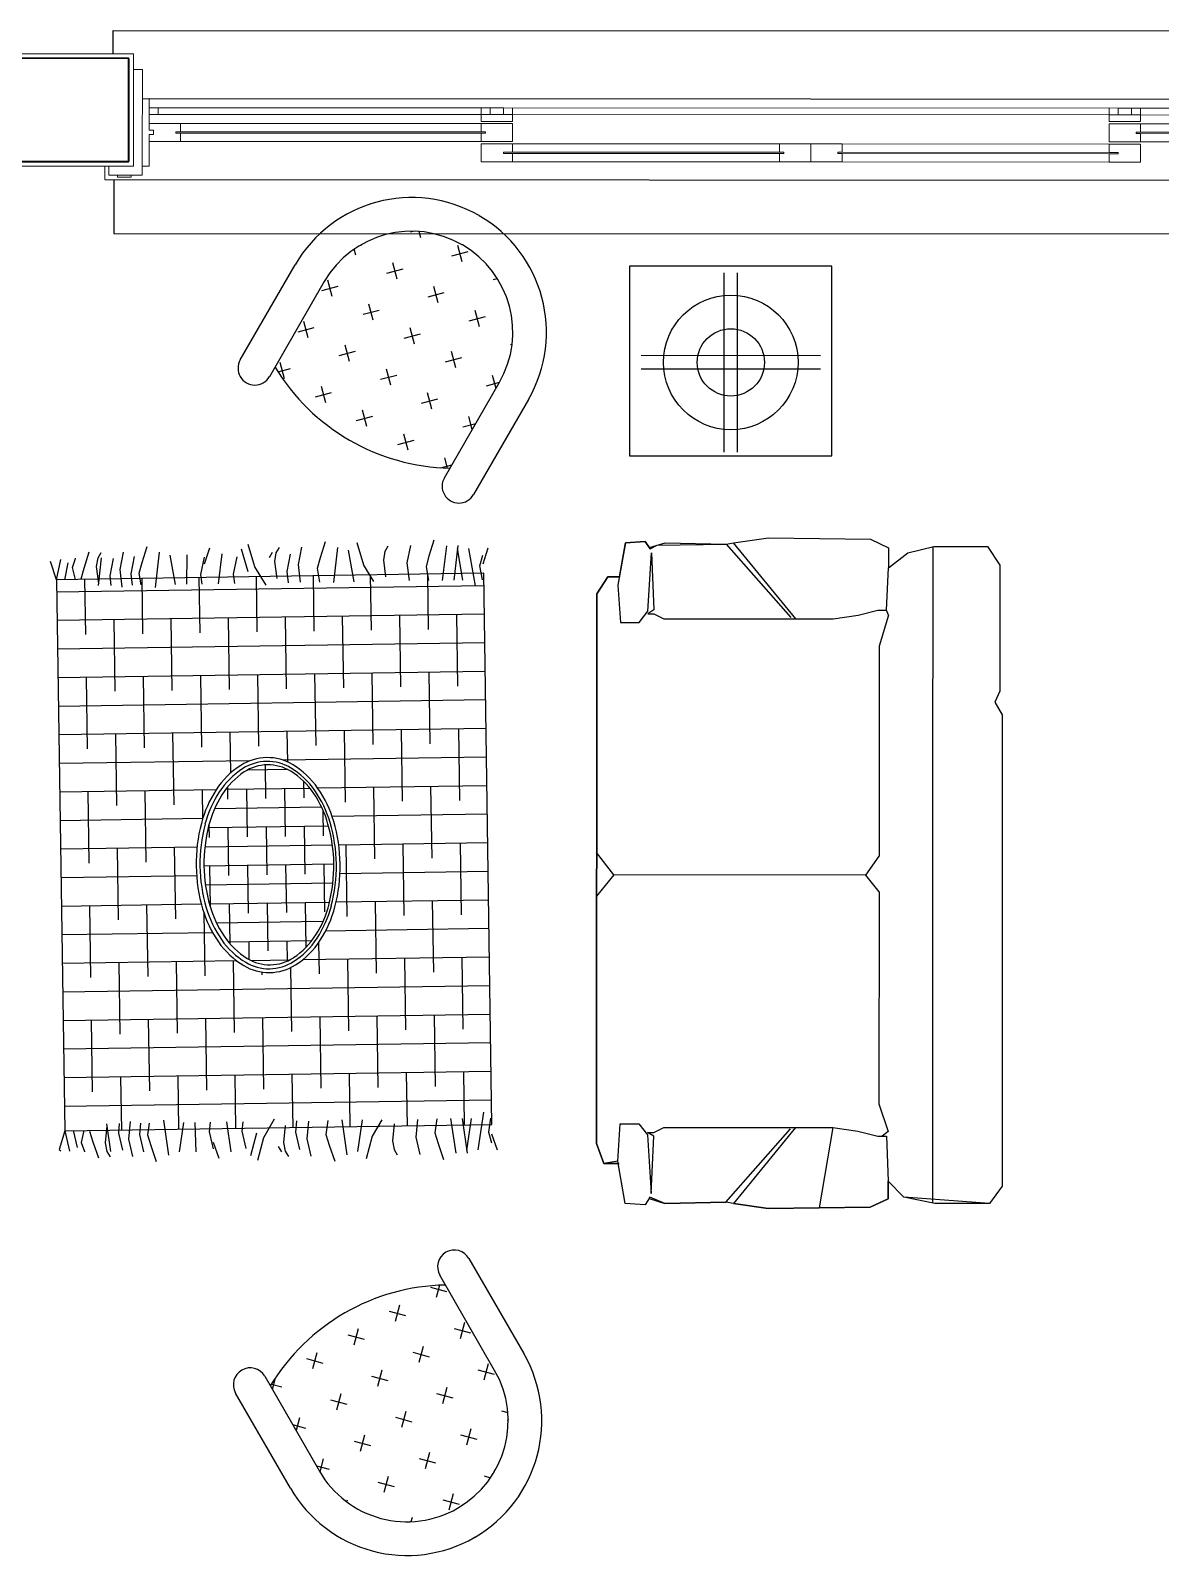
# Model space of a CAD drawing. Header units: millimetres. Extents: x -32319 to 9885, y 990 to 22164.
# Drawn here: x -19181 to -16662, y 17685 to 21084 of the extents above; entities that cross this region are included whole.
import ezdxf

# ---------------------------------------------------------------- set-up
doc = ezdxf.new("R2010")
doc.units = ezdxf.units.MM
doc.layers.add('furniture', color=34, linetype='Continuous')
for name, color, linetype, lineweight in [('plaster', 4, 'Continuous', 13), ('wall', 5, 'Continuous', 35), ('wind', 161, 'Continuous', 5)]:
    doc.layers.add(name, color=color, linetype=linetype, lineweight=lineweight)

msp = doc.modelspace()

# ---------------------------------------------------------------- linework, layer by layer
for p, q in [((-18996.8, 21032), (-18996.7, 21083.9)), ((-18996.7, 21083.9), (-15866.7, 21082.6)), ((-19015, 20751.8), (-15866.7, 20750.4))]:
    msp.add_line(p, q)
msp.add_lwpolyline([(-15966.6, 20930.5), (-18916.7, 20931.8)])
at = {"layer": 'furniture', "ltscale": 0.3}
for p, q in [((-18995, 20751.8), (-18995.1, 20631.8)), ((-18995.1, 20631.8), (-15886.8, 20630.4))]:
    msp.add_line(p, q, dxfattribs=at)
at = {"layer": 'furniture'}
for p, q in [((-18181.2, 20671.3), (-18180.8, 20671.1)), ((-18333.6, 20635), (-18327.9, 20636.6)), ((-18310.6, 20621.8), (-18314.4, 20635.9)), ((-18446.6, 20604.8), (-18442.3, 20606)), ((-18218.8, 20568.7), (-18228.5, 20604.9)), ((-18218.3, 20606.2), (-18218.7, 20606.4)), ((-18455.5, 20583), (-18459.2, 20596.7)), ((-18363.7, 20529.9), (-18373.4, 20566.2)), ((-18241.8, 20582), (-18205.5, 20591.6)), ((-18713.4, 20350), (-18591, 20561.7)), ((-18386.7, 20543.2), (-18350.4, 20552.9)), ((-18149.9, 20528.9), (-18140.6, 20531.4)), ((-17635, 20144.2), (-17634.9, 20544.2)), ((-17605, 20144.2), (-17604.9, 20544.2)), ((-18526.1, 20524.2), (-18648.5, 20312.4)), ((-18531.6, 20504.4), (-18495.3, 20514.1)), ((-18508.6, 20491.2), (-18518.3, 20527.4)), ((-18294.8, 20490.1), (-18258.6, 20499.8)), ((-18271.9, 20476.9), (-18281.6, 20513.1)), ((-18416.8, 20438.1), (-18426.5, 20474.3)), ((-18561.7, 20399.3), (-18571.4, 20435.6)), ((-18439.7, 20451.4), (-18403.5, 20461)), ((-18203, 20437), (-18166.8, 20446.7)), ((-18180, 20423.8), (-18189.7, 20460)), ((-18584.6, 20412.6), (-18548.4, 20422.3)), ((-18347.9, 20398.3), (-18311.7, 20408)), ((-18324.9, 20385), (-18334.6, 20421.2)), ((-18492.8, 20359.5), (-18456.6, 20369.2)), ((-18469.8, 20346.3), (-18479.5, 20382.5)), ((-18233.1, 20331.9), (-18242.8, 20368.2)), ((-18111.2, 20384), (-18107.5, 20385)), ((-17419.9, 20359.2), (-17819.9, 20359.3)), ((-18629.1, 20323.1), (-18601.5, 20330.5)), ((-18614.8, 20307.5), (-18624.4, 20343.7)), ((-18378, 20293.2), (-18387.7, 20329.4)), ((-18256.1, 20345.2), (-18219.8, 20354.9)), ((-17420, 20329.2), (-17820, 20329.3)), ((-18401, 20306.5), (-18364.7, 20316.1)), ((-18258.5, 20087), (-18136.1, 20298.8)), ((-18164.2, 20292.1), (-18135.5, 20299.8)), ((-18143.3, 20286.4), (-18151, 20315.1)), ((-18545.9, 20267.7), (-18509.7, 20277.4)), ((-18522.9, 20254.4), (-18532.6, 20290.7)), ((-18309.1, 20253.4), (-18272.9, 20263.1)), ((-18286.2, 20240.1), (-18295.9, 20276.3)), ((-18071.2, 20261.2), (-18193.5, 20049.5)), ((-18454, 20214.6), (-18417.8, 20224.3)), ((-18431.1, 20201.4), (-18440.8, 20237.6)), ((-18217.3, 20200.3), (-18188.6, 20208)), ((-18196.4, 20194.5), (-18204, 20223.3)), ((-18362.2, 20161.5), (-18326, 20171.2)), ((-18339.3, 20148.3), (-18348.9, 20184.5)), ((-18251.1, 20108.8), (-18257.1, 20131.4)), ((-18266.4, 20109.5), (-18241.6, 20116.2)), ((-17613.6, 19942.2), (-17536, 19953.3)), ((-17613.6, 19942.2), (-17536, 19953.3)), ((-17536, 19953.3), (-17308.5, 19950.4)), ((-17536, 19953.3), (-17308.5, 19950.4)), ((-19061.3, 19885.9), (-19049.9, 19921.9)), ((-19030.5, 19908.6), (-19023.7, 19920.5)), ((-18981.3, 19882.8), (-18973.5, 19921.3)), ((-18932.3, 19898.2), (-18921, 19934.1)), ((-18902.6, 19842.4), (-18893.5, 19920.9)), ((-18792.9, 19895.1), (-18781.5, 19931.1)), ((-18761.7, 19850.8), (-18754, 19917.8)), ((-18696.1, 19877.8), (-18710.9, 19928)), ((-18680.7, 19888.4), (-18695.5, 19938.6)), ((-18648.3, 19909.1), (-18641.5, 19921)), ((-18636.2, 19900.1), (-18633, 19919.7)), ((-18633, 19919.7), (-18626.2, 19931.6)), ((-18583.8, 19893.9), (-18576.1, 19932.4)), ((-18534.8, 19909.3), (-18523.5, 19945.2)), ((-18505.1, 19853.5), (-18496, 19932)), ((-18459.5, 19855.3), (-18472.1, 19925.6)), ((-18438, 19892), (-18452.9, 19942.2)), ((-18393.5, 19903.7), (-18390.3, 19923.3)), ((-18390.3, 19923.3), (-18383.5, 19935.2)), ((-18341.2, 19897.5), (-18333.4, 19936)), ((-18292.2, 19912.9), (-18280.8, 19948.9)), ((-18262.3, 19858.2), (-18253.3, 19935.6)), ((-18236.4, 19858.6), (-18227.5, 19936)), ((-18216.9, 19858.9), (-18229.4, 19929.2)), ((-18188.7, 19846.3), (-18203.6, 19929.6)), ((-18172.3, 19895.1), (-18160.9, 19931.1)), ((-17854.9, 19942.3), (-17871.6, 19847.9)), ((-17868.3, 19866.4), (-17854.9, 19942.3)), ((-17854.9, 19942.3), (-17810.5, 19945.1)), ((-17810.5, 19945.1), (-17854.9, 19942.3)), ((-17810.5, 19945.1), (-17799.4, 19928.4)), ((-17799.4, 19928.4), (-17810.5, 19945.1)), ((-17805, 19789.6), (-17796.7, 19920.1)), ((-17801.5, 19931.5), (-17766.1, 19942.3)), ((-17799.4, 19928.4), (-17783.8, 19936.9)), ((-17796.7, 19920.1), (-17791.2, 19792.4)), ((-17783.8, 19936.9), (-17630.3, 19939.4)), ((-17766.1, 19942.3), (-17630.3, 19939.4)), ((-17630.3, 19939.4), (-17613.6, 19942.2)), ((-17630.3, 19939.4), (-17486.1, 19775.6)), ((-17475, 19772.8), (-17613.6, 19942.2)), ((-17308.5, 19950.4), (-17268.3, 19931.2)), ((-17308.5, 19950.4), (-17268.3, 19931.2)), ((-17268.3, 19931.2), (-17268.3, 19886.5)), ((-17268.3, 19931.2), (-17268.3, 19886.5)), ((-17268.3, 19886.5), (-17225.4, 19919.8)), ((-17268.3, 19886.5), (-17225.4, 19919.8)), ((-17225.4, 19919.8), (-17167.1, 19933.7)), ((-17225.4, 19919.8), (-17167.1, 19933.7)), ((-17169.9, 19933), (-17170.1, 19345.3)), ((-17167.1, 19933.7), (-17047.9, 19933.6)), ((-17167.1, 19933.7), (-17047.9, 19933.6)), ((-17047.9, 19933.6), (-17020.1, 19892)), ((-17047.9, 19933.6), (-17020.1, 19892)), ((-19123.1, 19859.9), (-19136.6, 19900.7)), ((-19123.1, 19859.9), (-19113.7, 19905)), ((-19104.5, 19859.3), (-19096.7, 19897.8)), ((-19087.3, 19886.8), (-19080.6, 19907.1)), ((-19080.6, 19860.4), (-19087.3, 19886.8)), ((-19080.6, 19907.1), (-19080.6, 19907.8)), ((-19067.7, 19862), (-19061.3, 19885.9)), ((-19033.7, 19889), (-19030.5, 19908.6)), ((-19028.9, 19851.4), (-19033.7, 19889)), ((-19029.6, 19846.8), (-19022.4, 19908.7)), ((-19003.4, 19868.3), (-18995.6, 19906.8)), ((-18956.9, 19873), (-18949.1, 19911.5)), ((-18938.8, 19874.2), (-18932.3, 19898.2)), ((-18857.9, 19849.3), (-18869.6, 19914.5)), ((-18832.5, 19849.7), (-18832.1, 19915)), ((-18801.1, 19871.3), (-18793.3, 19909.8)), ((-18728.2, 19872.4), (-18720.4, 19910.9)), ((-18655.5, 19847.7), (-18680.7, 19888.4)), ((-18631.4, 19862.5), (-18636.2, 19900.1)), ((-18608.9, 19878.2), (-18601.1, 19916.7)), ((-18579.1, 19854.2), (-18583.8, 19893.9)), ((-18541.3, 19885.3), (-18534.8, 19909.3)), ((-18535.8, 19854.2), (-18541.3, 19885.3)), ((-18415.7, 19855.9), (-18438, 19892)), ((-18388.8, 19866.1), (-18393.5, 19903.7)), ((-18336.4, 19857.8), (-18341.2, 19897.5)), ((-18298.6, 19888.9), (-18292.2, 19912.9)), ((-18293.2, 19857.8), (-18298.6, 19888.9)), ((-18179.1, 19890.7), (-18172.6, 19914.7)), ((-18173.6, 19859.6), (-18179.1, 19890.7)), ((-17272.6, 19792.2), (-17268.3, 19886.5)), ((-17020.1, 19892), (-17020.3, 19611.7)), ((-17020.1, 19892), (-17020.3, 19611.7)), ((-18170.8, 19874.1), (-19123.1, 19859.9)), ((-19123.1, 19859.9), (-19104.8, 18631.4)), ((-19060.4, 19860.8), (-19058.6, 19737.7)), ((-19000.8, 19847.2), (-19003.4, 19868.3)), ((-18976.6, 19843.1), (-18981.3, 19882.8)), ((-18953.9, 19847.9), (-18956.9, 19873)), ((-18934.2, 19848.2), (-18938.8, 19874.2)), ((-18933.1, 19862.7), (-18931.2, 19739.6)), ((-18805.7, 19864.6), (-18803.8, 19741.5)), ((-18798.5, 19850.2), (-18801.1, 19871.3)), ((-18725.7, 19851.3), (-18728.2, 19872.4)), ((-18678.3, 19866.5), (-18676.5, 19743.4)), ((-18605.9, 19853.1), (-18608.9, 19878.2)), ((-18550.9, 19868.4), (-18549.1, 19745.3)), ((-18423.6, 19870.3), (-18421.7, 19747.2)), ((-18296.2, 19872.2), (-18294.3, 19749.1)), ((-18152.5, 18645.6), (-18170.8, 19874.1)), ((-17918.7, 19828.5), (-17893.8, 19866.4)), ((-17893.8, 19866.4), (-17918.7, 19828.5)), ((-17893.8, 19866.4), (-17868.3, 19866.4)), ((-17868.3, 19866.4), (-17893.8, 19866.4)), ((-18170.4, 19846.5), (-19122.7, 19832.3)), ((-17919.3, 18603.1), (-17918.7, 19828.5)), ((-17918.7, 19828.5), (-17919.3, 18603.1)), ((-17871.6, 19847.9), (-17866.1, 19764.7)), ((-18169.4, 19782.8), (-19121.8, 19768.6)), ((-18231.1, 19781.9), (-18228.8, 19622.7)), ((-17824.5, 19764.7), (-17805, 19789.6)), ((-17791.2, 19792.4), (-17805, 19784.1)), ((-17805, 19784.1), (-17791.2, 19784.1)), ((-17791.2, 19784.1), (-17769, 19773)), ((-17336.4, 19781.1), (-17292, 19792.2)), ((-17292, 19792.2), (-17272.6, 19792.2)), ((-17268.4, 19781.2), (-17272.6, 19792.2)), ((-18995.4, 19770.5), (-18993, 19611.3)), ((-18868, 19772.4), (-18865.6, 19613.2)), ((-18740.6, 19774.3), (-18738.3, 19615.1)), ((-18613.3, 19776.2), (-18610.9, 19617)), ((-18485.9, 19778.1), (-18483.5, 19618.9)), ((-18358.5, 19780), (-18356.1, 19620.8)), ((-17866.1, 19764.7), (-17824.5, 19764.7)), ((-17769, 19773), (-17391.8, 19772.8)), ((-17391.8, 19772.8), (-17336.4, 19781.1)), ((-17268.4, 19781.2), (-17289.2, 19711.7)), ((-18168.5, 19719.1), (-19120.8, 19704.9)), ((-17289.2, 19711.7), (-17289.4, 19243.8)), ((-18167.5, 19655.5), (-19119.9, 19641.3)), ((-18802.4, 19646), (-18800, 19486.8)), ((-18675, 19647.9), (-18672.7, 19488.7)), ((-18547.7, 19649.8), (-18545.3, 19490.6)), ((-18420.3, 19651.7), (-18417.9, 19492.5)), ((-18292.9, 19653.6), (-18290.5, 19494.4)), ((-19057.2, 19642.2), (-19054.8, 19483)), ((-18929.8, 19644.1), (-18927.4, 19484.9)), ((-17020.3, 19611.7), (-17031.4, 19586.7)), ((-17020.3, 19611.7), (-17031.4, 19586.7)), ((-18166.6, 19591.8), (-19118.9, 19577.6)), ((-17031.4, 19586.7), (-17014.7, 19558.9)), ((-17031.4, 19586.7), (-17014.7, 19558.9)), ((-17014.7, 19558.9), (-17015.2, 18508.4)), ((-17014.7, 19558.9), (-17015.2, 18508.4)), ((-18165.6, 19528.1), (-19118, 19513.9)), ((-18991.6, 19515.8), (-18989.2, 19356.5)), ((-18864.2, 19517.7), (-18861.8, 19358.4)), ((-18736.8, 19519.6), (-18735.5, 19428.5)), ((-18609.5, 19521.5), (-18608.4, 19453.8)), ((-18482.1, 19523.4), (-18479.7, 19364.1)), ((-18354.7, 19525.3), (-18352.3, 19366)), ((-18227.3, 19527.2), (-18225, 19367.9)), ((-18691.1, 19456.5), (-19117, 19450.2)), ((-18658, 19447.1), (-18656.9, 19372.1)), ((-18164.7, 19464.4), (-18618.3, 19457.6)), ((-18607.2, 19436.6), (-18698.2, 19435.2)), ((-18572.6, 19411), (-18572, 19373.4)), ((-18767.1, 19391.7), (-19116.1, 19386.5)), ((-19053.4, 19387.4), (-19051, 19228.2)), ((-18926, 19389.3), (-18923.6, 19230.1)), ((-18798.6, 19391.2), (-18797.6, 19325.8)), ((-18557.8, 19394.8), (-18746.3, 19392)), ((-18742.2, 19397.3), (-18741.8, 19370.9)), ((-18699.7, 19392.7), (-18698.1, 19286.6)), ((-18614.8, 19394), (-18613.2, 19287.8)), ((-18163.7, 19400.7), (-18540.4, 19395.1)), ((-18416.5, 19396.9), (-18414.1, 19237.7)), ((-18289.1, 19398.8), (-18286.7, 19239.6)), ((-18532, 19352.7), (-18770.9, 19349.2)), ((-18529.1, 19346.4), (-18528.3, 19289.1)), ((-17170.1, 19345.3), (-17170.5, 18470.7)), ((-18797.1, 19327.6), (-19115.1, 19322.8)), ((-18516.6, 19310.5), (-18785.1, 19306.5)), ((-18783.4, 19313), (-18783, 19285.3)), ((-18740.9, 19307.2), (-18739.3, 19201)), ((-18656, 19308.4), (-18654.4, 19202.3)), ((-18571.1, 19309.7), (-18569.5, 19203.6)), ((-18162.8, 19337), (-18508.4, 19331.9)), ((-18161.8, 19273.3), (-18493.8, 19268.4)), ((-18223.5, 19272.4), (-18221.2, 19113.2)), ((-18809.8, 19263.7), (-19114.2, 19259.1)), ((-18987.8, 19261), (-18985.4, 19101.8)), ((-18860.4, 19262.9), (-18858, 19103.7)), ((-18508, 19268.2), (-18792.4, 19263.9)), ((-18478.3, 19268.6), (-18475.9, 19109.4)), ((-18350.9, 19270.5), (-18348.5, 19111.3)), ((-17880.9, 19201.9), (-17919, 19252)), ((-17319.3, 19201.7), (-17289.4, 19243.8)), ((-18504.8, 19225.8), (-18794.3, 19221.4)), ((-18782.1, 19221.6), (-18780.7, 19131.9)), ((-18697.2, 19222.9), (-18695.6, 19116.7)), ((-18612.2, 19224.2), (-18610.7, 19118)), ((-18527.3, 19225.4), (-18525.7, 19119.3)), ((-18160.9, 19209.7), (-18491, 19204.7)), ((-18810.8, 19200), (-19113.2, 19195.4)), ((-18507, 19183.3), (-18790.9, 19179)), ((-17880.9, 19201.9), (-17919, 19154.2)), ((-17319.3, 19201.7), (-17880.9, 19201.9)), ((-17289.5, 19164.1), (-17319.3, 19201.7)), ((-18800.1, 19136.4), (-19112.3, 19131.8)), ((-18514.5, 19140.7), (-18782.1, 19136.7)), ((-18738.4, 19137.3), (-18737, 19049)), ((-18653.4, 19138.6), (-18651.9, 19032.5)), ((-18568.5, 19139.9), (-18567, 19040.3)), ((-18159.9, 19146), (-18499.7, 19140.9)), ((-18412.7, 19142.2), (-18410.3, 18983)), ((-18285.3, 19144.1), (-18282.9, 18984.9)), ((-17289.5, 19164.1), (-17289.7, 18691.7)), ((-19049.6, 19132.7), (-19047.2, 18973.5)), ((-18922.2, 19134.6), (-18919.8, 18975.4)), ((-18794.5, 19117.5), (-18792.4, 18977.3)), ((-18774.9, 19073.1), (-19111.3, 19068.1)), ((-18529, 19098), (-18766.3, 19094.4)), ((-18159, 19082.3), (-18523.1, 19076.8)), ((-18554.1, 19055.1), (-18739.9, 19052.4)), ((-18694.6, 19053.1), (-18694, 19013.5)), ((-18609.7, 19054.3), (-18609, 19009.7)), ((-18538.7, 19050.9), (-18537.7, 18981.1)), ((-18721, 19010.2), (-19110.4, 19004.4)), ((-18984, 19006.3), (-18981.6, 18847)), ((-18856.6, 19008.2), (-18854.2, 18848.9)), ((-18729.2, 19010.1), (-18726.9, 18850.8)), ((-18604.3, 19011.9), (-18688.5, 19010.7)), ((-18158, 19018.6), (-18575, 19012.4)), ((-18474.5, 19013.9), (-18472.1, 18854.6)), ((-18347.1, 19015.8), (-18344.7, 18856.5)), ((-18219.7, 19017.7), (-18217.4, 18858.4)), ((-18665.2, 18985.5), (-18665.1, 18979.2)), ((-18601.6, 18995.2), (-18599.5, 18852.7)), ((-18157.1, 18954.9), (-19109.4, 18940.7)), ((-18156.1, 18891.2), (-19108.5, 18877)), ((-19045.8, 18877.9), (-19043.4, 18718.7)), ((-18918.4, 18879.8), (-18916, 18720.6)), ((-18791, 18881.7), (-18788.6, 18722.5)), ((-18663.6, 18883.6), (-18661.3, 18724.4)), ((-18536.3, 18885.5), (-18533.9, 18726.3)), ((-18408.9, 18887.4), (-18406.5, 18728.2)), ((-18281.5, 18889.3), (-18279.1, 18730.1)), ((-18155.2, 18827.5), (-19107.5, 18813.3)), ((-18154.2, 18763.8), (-19106.6, 18749.6)), ((-18215.9, 18762.9), (-18214.2, 18644.7)), ((-18980.2, 18751.5), (-18978.4, 18633.3)), ((-18852.8, 18753.4), (-18851, 18635.2)), ((-18725.4, 18755.3), (-18723.7, 18637.1)), ((-18598.1, 18757.2), (-18596.3, 18639)), ((-18470.7, 18759.1), (-18468.9, 18640.9)), ((-18343.3, 18761), (-18341.5, 18642.8)), ((-18153.3, 18700.2), (-19105.6, 18685.9)), ((-18171.2, 18672.9), (-18183.6, 18589.2)), ((-18155.7, 18660.1), (-18160.3, 18628.7)), ((-17289.7, 18691.7), (-17268.9, 18630.3)), ((-19104.8, 18631.4), (-19117, 18590.2)), ((-19104.8, 18631.4), (-18152.5, 18645.6)), ((-19104.8, 18631.4), (-19094, 18586.6)), ((-19086.2, 18632.5), (-19077.2, 18594.3)), ((-19062.3, 18632.2), (-19068.2, 18605.6)), ((-19049.4, 18631), (-19042.2, 18607.2)), ((-19010.9, 18642.7), (-19014.5, 18605)), ((-19011.7, 18647.3), (-19002.7, 18585.7)), ((-18983, 18647.7), (-18984.9, 18626.6)), ((-18984.9, 18626.6), (-18975.9, 18588.4)), ((-18958.8, 18652.5), (-18962.4, 18612.7)), ((-18936, 18648.4), (-18938.3, 18623.2)), ((-18916.3, 18648.7), (-18920.1, 18622.6)), ((-18884.8, 18655.5), (-18873.5, 18577.2)), ((-18840, 18649.8), (-18849.7, 18584.4)), ((-18814.6, 18650.2), (-18812.3, 18585)), ((-18780.6, 18650.7), (-18782.5, 18629.6)), ((-18782.5, 18629.6), (-18773.6, 18591.4)), ((-18743.8, 18651.3), (-18734.1, 18584.5)), ((-18707.8, 18651.8), (-18709.7, 18630.7)), ((-18709.7, 18630.7), (-18700.8, 18592.5)), ((-18677.4, 18626.2), (-18690.7, 18575.6)), ((-18637.7, 18657.5), (-18661.7, 18616.1)), ((-18613.3, 18643.4), (-18616.9, 18605.7)), ((-18588, 18653.6), (-18590.3, 18628.4)), ((-18590.3, 18628.4), (-18581.3, 18590.2)), ((-18561.2, 18653.3), (-18564.7, 18613.5)), ((-18517.9, 18654.6), (-18522.5, 18623.3)), ((-18487.2, 18656.2), (-18475.8, 18578)), ((-18441.6, 18655.8), (-18452.1, 18585.2)), ((-18397.8, 18656.4), (-18419.1, 18619.7)), ((-18370.6, 18647.1), (-18374.2, 18609.4)), ((-18318.5, 18656.9), (-18322.1, 18617.1)), ((-18275.3, 18658.3), (-18279.8, 18626.9)), ((-18279.8, 18626.9), (-18272.6, 18603.2)), ((-18244.4, 18658.7), (-18233.1, 18581.6)), ((-18218.5, 18659.1), (-18207.3, 18582)), ((-18199, 18659.4), (-18209.4, 18588.8)), ((-18160.3, 18628.7), (-18153.1, 18605)), ((-17872.1, 18564.1), (-17866.6, 18647.4)), ((-17866.6, 18647.4), (-17825, 18647.3)), ((-17825, 18647.3), (-17805.6, 18622.4)), ((-17791.7, 18619.6), (-17805.6, 18627.9)), ((-17805.6, 18627.9), (-17791.7, 18627.9)), ((-17791.7, 18627.9), (-17769.5, 18639)), ((-17769.5, 18639), (-17392.3, 18638.8)), ((-17630.9, 18472.4), (-17486.6, 18636.1)), ((-17475.5, 18638.9), (-17614.3, 18469.6)), ((-17392.3, 18638.8), (-17422.9, 18459.8)), ((-17392.3, 18638.8), (-17336.9, 18630.5)), ((-17336.9, 18630.5), (-17292.5, 18619.4)), ((-17268.9, 18630.3), (-17282.8, 18619.4)), ((-19068.2, 18605.6), (-19060.9, 18585.5)), ((-19042.2, 18607.2), (-19029.7, 18571.6)), ((-19014.5, 18605), (-19010.8, 18585.5)), ((-18962.4, 18612.7), (-18953.5, 18574.5)), ((-18938.3, 18623.2), (-18929.3, 18585)), ((-18920.1, 18622.6), (-18913, 18598.8)), ((-18913, 18598.8), (-18900.5, 18563.2)), ((-18773.6, 18606.1), (-18761.2, 18570.5)), ((-18661.7, 18616.1), (-18675, 18565.5)), ((-18628.7, 18596.4), (-18621.6, 18584.6)), ((-18616.9, 18605.7), (-18613.1, 18586.3)), ((-18564.7, 18613.5), (-18555.8, 18575.3)), ((-18522.5, 18623.3), (-18515.3, 18599.6)), ((-18515.3, 18599.6), (-18502.8, 18564)), ((-18419.1, 18619.7), (-18432.4, 18569.1)), ((-18374.2, 18609.4), (-18370.4, 18589.9)), ((-18322.1, 18617.1), (-18313.1, 18578.9)), ((-18272.6, 18603.2), (-18260.2, 18567.6)), ((-18153.4, 18624.5), (-18140.9, 18588.9)), ((-17902.7, 18558.7), (-17919.3, 18603.1)), ((-17919.3, 18603.1), (-17902.7, 18558.7)), ((-17805.6, 18622.4), (-17797.3, 18491.9)), ((-17797.3, 18491.9), (-17791.7, 18619.6)), ((-17292.5, 18619.4), (-17273.1, 18619.3)), ((-17273.1, 18619.3), (-17268.9, 18519.6)), ((-19117, 18590.2), (-19113.1, 18587.3)), ((-19060.9, 18585.5), (-19060.9, 18584.8)), ((-19010.8, 18585.5), (-19003.6, 18573.8)), ((-18613.1, 18586.3), (-18606, 18574.5)), ((-18370.4, 18589.9), (-18363.3, 18578.2)), ((-17872.1, 18564.1), (-17902.7, 18558.7)), ((-17871.2, 18558.7), (-17902.7, 18558.7)), ((-17902.7, 18558.7), (-17868.9, 18558.7)), ((-17855.5, 18469.7), (-17872.1, 18564.1)), ((-17863.8, 18516.9), (-17871.2, 18558.7)), ((-17855.5, 18469.7), (-17863.8, 18516.9)), ((-17268.9, 18480.3), (-17268.9, 18519.6)), ((-17234.3, 18483.5), (-17268.9, 18519.6)), ((-17268.9, 18519.6), (-17268.9, 18480.3)), ((-17234.3, 18483.5), (-17268.9, 18519.6)), ((-17015.2, 18508.4), (-17043, 18469.5)), ((-17015.2, 18508.4), (-17043, 18469.5)), ((-17811.2, 18466.9), (-17855.5, 18469.7)), ((-17811.2, 18466.9), (-17855.5, 18469.7)), ((-17800.1, 18483.6), (-17811.2, 18466.9)), ((-17800.1, 18483.6), (-17811.2, 18466.9)), ((-17802.1, 18480.5), (-17766.8, 18469.7)), ((-17766.8, 18469.7), (-17800.1, 18483.6)), ((-17630.9, 18472.4), (-17766.8, 18469.7)), ((-17766.8, 18469.7), (-17630.9, 18472.4)), ((-17614.3, 18469.6), (-17630.9, 18472.4)), ((-17536.6, 18458.5), (-17614.3, 18469.6)), ((-17614.3, 18469.6), (-17536.6, 18458.5)), ((-17309.2, 18461.2), (-17536.6, 18458.5)), ((-17536.6, 18458.5), (-17309.2, 18461.2)), ((-17268.9, 18480.3), (-17309.2, 18461.2)), ((-17309.2, 18461.2), (-17268.9, 18480.3)), ((-17043, 18469.5), (-17234.3, 18483.5)), ((-17165, 18469.6), (-17234.3, 18483.5)), ((-17043, 18469.5), (-17165, 18469.6)), ((-18203.6, 18347), (-18081.5, 18135.2)), ((-18269.1, 18287.5), (-18276.5, 18259.8)), ((-18146.4, 18097.7), (-18268.6, 18309.5)), ((-18289.7, 18282.8), (-18253.5, 18273.1)), ((-18381.6, 18229.8), (-18345.4, 18220.1)), ((-18358.6, 18243.1), (-18368.4, 18206.8)), ((-18450.5, 18190.1), (-18460.2, 18153.9)), ((-18236.7, 18190.9), (-18200.5, 18181.2)), ((-18213.8, 18204.2), (-18223.5, 18168)), ((-18473.5, 18176.8), (-18437.3, 18167.1)), ((-18305.7, 18151.2), (-18315.4, 18115)), ((-18565.4, 18123.8), (-18529.2, 18114.1)), ((-18542.4, 18137.1), (-18552.1, 18100.9)), ((-18328.6, 18137.9), (-18292.4, 18128.2)), ((-18658.8, 18084.5), (-18536.6, 17872.7)), ((-18420.5, 18084.9), (-18384.3, 18075.2)), ((-18397.5, 18098.2), (-18407.3, 18062)), ((-18183.8, 18099.1), (-18147.5, 18089.3)), ((-18160.8, 18112.3), (-18170.5, 18076.1)), ((-18643.6, 18067.2), (-18621, 18061.1)), ((-18635.4, 18080.1), (-18642, 18055.4)), ((-18252.7, 18059.3), (-18262.4, 18023.1)), ((-18601.6, 17835.2), (-18723.8, 18047)), ((-18512.4, 18032), (-18476.2, 18022.2)), ((-18489.4, 18045.2), (-18499.1, 18009)), ((-18275.6, 18046.1), (-18239.4, 18036.3)), ((-18581.3, 17992.2), (-18589, 17963.5)), ((-18367.5, 17993.1), (-18331.3, 17983.3)), ((-18344.5, 18006.3), (-18354.3, 17970.1)), ((-18130.8, 18007.2), (-18117.1, 18003.5)), ((-18116.4, 17988.5), (-18117.5, 17984.2)), ((-18596.8, 17977), (-18568, 17969.2)), ((-18436.4, 17953.3), (-18446.1, 17917.1)), ((-18222.6, 17954.2), (-18186.4, 17944.5)), ((-18199.7, 17967.4), (-18209.4, 17931.2)), ((-18459.4, 17940.1), (-18423.2, 17930.4)), ((-18291.5, 17914.4), (-18301.3, 17878.2)), ((-18543.8, 17885.1), (-18515.1, 17877.4)), ((-18528.3, 17900.3), (-18536, 17871.6)), ((-18314.5, 17901.2), (-18278.3, 17891.5)), ((-18406.4, 17848.2), (-18370.2, 17838.5)), ((-18383.4, 17861.4), (-18393.1, 17825.2)), ((-18169.6, 17862.3), (-18155.5, 17858.5)), ((-18146.7, 17875.5), (-18148.2, 17869.8)), ((-18238.6, 17822.6), (-18248.3, 17786.3)), ((-18475.3, 17808.5), (-18476.3, 17804.8)), ((-18261.5, 17809.3), (-18225.3, 17799.6)), ((-18229.3, 17790.2), (-18228.9, 17790.4)), ((-18330.4, 17769.6), (-18332.9, 17760.2)), ((-18191.4, 17725.4), (-18191.8, 17725.2))]:
    msp.add_line(p, q, dxfattribs=at)
msp.add_lwpolyline([(-17394.8, 20136), (-17394.6, 20558.5), (-17845.6, 20558.7), (-17845.8, 20136.2)], close=True, dxfattribs=at)
for radius in [150, 75]:
    msp.add_circle((-17619.9, 20344.2), radius, dxfattribs=at)
for centre, radius, start, end in [((-18331.3, 20411.6), 300, 59.9748, 149.9748), ((-18330.9, 20411.4), 300, 329.9748, 59.9748), ((-18331.3, 20411.6), 225, 59.9748, 149.9748), ((-18330.9, 20411.4), 225, 329.9748, 59.9748), ((-18680.9, 20331.2), 37.5, 149.9748, 329.9748), ((-18236.8, 20574.7), 466.1, 211.0782, 268.8713), ((-18226, 20068.3), 37.5, 149.9748, 329.9748), ((-18613.8, 19291.9), 182.9, 122.5682, 147.0201), ((-18653.1, 19353.5), 109.9, 90.8548, 122.5682), ((-18653.1, 19353.5), 101.4, 90.8548, 122.5682), ((-18651.5, 19351.1), 96.2, 90.8548, 123.386), ((-18653.1, 19353.5), 109.9, 59.1413, 90.8548), ((-18653.1, 19353.5), 101.4, 59.1413, 90.8548), ((-18651.5, 19351.1), 96.2, 58.3235, 90.8548), ((-18690.6, 19290.8), 182.9, 34.6894, 59.1413), ((-18613.8, 19291.9), 174.4, 122.5682, 147.0201), ((-18611.9, 19291.1), 168.1, 123.386, 147.855), ((-18690.6, 19290.8), 174.4, 34.6894, 59.1413), ((-18689.2, 19289.9), 168.1, 33.8546, 58.3235), ((-18552.4, 19252), 256.1, 147.0201, 165.3372), ((-18552.4, 19252), 247.7, 147.0201, 165.3372), ((-18549.9, 19252.1), 241.4, 147.855, 165.7991), ((-18750, 19249.1), 241.4, 15.9104, 33.8546), ((-18750.8, 19249.1), 247.7, 16.3723, 34.6894), ((-18750.8, 19249.1), 256.1, 16.3723, 34.6894), ((-18455.7, 19226.7), 356, 165.3372, 180.8548), ((-18455.7, 19226.7), 347.6, 165.3372, 180.8548), ((-18452.3, 19227.4), 342, 165.7991, 180.8548), ((-18846.8, 19221.5), 342, 0.8548, 15.9104), ((-18846.7, 19220.9), 347.6, 0.8548, 16.3723), ((-18846.7, 19220.9), 356, 0.8548, 16.3723), ((-18455.7, 19226.7), 356, 180.8548, 196.3723), ((-18455.7, 19226.7), 347.6, 180.8548, 196.3723), ((-18452.3, 19227.4), 342, 180.8548, 195.9104), ((-18846.8, 19221.5), 342, 345.7991, 0.8548), ((-18846.7, 19220.9), 347.6, 345.3372, 0.8548), ((-18846.7, 19220.9), 356, 345.3372, 0.8548), ((-18749.2, 19196.8), 241.4, 327.855, 345.7991), ((-18551.6, 19198.6), 256.1, 196.3723, 214.6894), ((-18551.6, 19198.6), 247.7, 196.3723, 214.6894), ((-18549.1, 19199.8), 241.4, 195.9104, 213.8546), ((-18750, 19195.6), 247.7, 327.0201, 345.3372), ((-18750, 19195.6), 256.1, 327.0201, 345.3372), ((-18687.2, 19157.9), 168.1, 303.386, 327.855), ((-18611.8, 19156.9), 182.9, 214.6894, 239.1413), ((-18611.8, 19156.9), 174.4, 214.6894, 239.1413), ((-18609.9, 19159), 168.1, 213.8546, 238.3235), ((-18688.6, 19155.7), 174.4, 302.5682, 327.0201), ((-18688.6, 19155.7), 182.9, 302.5682, 327.0201), ((-18649.3, 19094.2), 109.9, 239.1413, 270.8548), ((-18649.3, 19094.2), 101.4, 239.1413, 270.8548), ((-18647.7, 19097.8), 96.2, 238.3235, 270.8548), ((-18649.3, 19094.2), 101.4, 270.8548, 302.5682), ((-18649.3, 19094.2), 109.9, 270.8548, 302.5682), ((-18647.7, 19097.8), 96.2, 270.8548, 303.386), ((-18236.1, 18328.3), 37.5, 29.9748, 209.9748), ((-18247.4, 17821.9), 466.1, 91.0782, 148.8713), ((-18341.3, 17985.3), 300, 299.9748, 29.9748), ((-18691.3, 18065.8), 37.5, 29.9748, 209.9748), ((-18341.3, 17985.3), 225, 299.9748, 29.9748), ((-18341.7, 17985.1), 225, 209.9748, 299.9748), ((-18341.7, 17985.1), 300, 209.9748, 299.9748)]:
    msp.add_arc(centre, radius, start, end, dxfattribs=at)
at = {"layer": 'plaster'}
for p, q in [((-18951.6, 21031.9), (-19951.6, 21032.4)), ((-18951.7, 20781.8), (-18951.6, 21031.9)), ((-19951.7, 20781.9), (-18951.7, 20781.8))]:
    msp.add_line(p, q, dxfattribs=at)
at = {"layer": 'wall'}
for p, q in [((-18961.6, 21021.9), (-19961.6, 21022.4)), ((-18961.7, 20791.8), (-18961.6, 21021.9)), ((-19961.7, 20791.9), (-18961.7, 20791.8))]:
    msp.add_line(p, q, dxfattribs=at)
at = {"layer": 'wind', "color": 250}
for p, q in [((-18916.7, 20931.8), (-18931.7, 20931.8)), ((-18916.7, 20861.8), (-18916.7, 20931.8)), ((-18126.7, 20911.4), (-18156.7, 20911.4)), ((-18126.7, 20911.4), (-18126.7, 20896.4)), ((-18106.7, 20896.4), (-18106.7, 20911.4)), ((-16756.6, 20895.8), (-16756.6, 20910.8)), ((-18916.7, 20876.8), (-18916.7, 20861.8)), ((-18106.7, 20836.4), (-18106.7, 20876.4)), ((-16776.7, 20835.8), (-16776.7, 20875.8)), ((-18906.7, 20861.8), (-18916.7, 20861.8)), ((-18916.7, 20861.8), (-18906.7, 20861.8)), ((-18916.7, 20781.8), (-18916.7, 20851.8)), ((-18916.7, 20851.8), (-18906.7, 20851.8)), ((-18916.7, 20851.8), (-18916.7, 20836.8)), ((-18906.7, 20851.8), (-18916.7, 20851.8)), ((-18906.7, 20851.8), (-18906.7, 20861.8)), ((-18906.7, 20861.8), (-18906.7, 20851.8)), ((-18176.7, 20791.4), (-18176.7, 20831.4)), ((-18126.7, 20809.9), (-18126.7, 20812.9)), ((-18116.7, 20812.9), (-18106.7, 20812.9)), ((-18106.7, 20809.9), (-18116.7, 20809.9)), ((-18106.7, 20812.9), (-18106.7, 20831.4)), ((-18106.7, 20791.4), (-18106.7, 20809.9)), ((-17441.7, 20791.1), (-17441.7, 20831.1)), ((-17441.7, 20791.1), (-17441.7, 20831.1)), ((-16776.7, 20812.3), (-16776.7, 20830.8)), ((-16766.7, 20812.3), (-16776.7, 20812.3)), ((-16776.7, 20790.8), (-16776.7, 20809.3)), ((-16776.7, 20809.3), (-16766.7, 20809.3)), ((-16756.7, 20809.3), (-16756.7, 20812.3)), ((-16706.7, 20790.8), (-16706.7, 20830.8)), ((-19015, 20781.8), (-19015, 20761.8)), ((-18931.7, 20781.8), (-18916.7, 20781.8)), ((-19015, 20761.8), (-19015, 20751.8))]:
    msp.add_line(p, q, dxfattribs=at)
at = {"layer": 'wind'}
for p, q in [((-16756.6, 20910.8), (-18126.7, 20911.4)), ((-18106.7, 20876.4), (-18916.7, 20876.8)), ((-18126.7, 20896.4), (-16756.6, 20895.8)), ((-16776.7, 20875.8), (-15966.6, 20875.5)), ((-18916.7, 20836.8), (-18106.7, 20836.4)), ((-15966.7, 20835.5), (-16776.7, 20835.8)), ((-18176.7, 20831.4), (-17441.7, 20831.1)), ((-18126.7, 20812.9), (-17511.7, 20812.6)), ((-18126.7, 20809.9), (-17511.7, 20809.6)), ((-16706.7, 20830.8), (-17441.7, 20831.1)), ((-16756.7, 20812.3), (-17371.7, 20812.6)), ((-16756.7, 20809.3), (-17371.7, 20809.6)), ((-17441.7, 20791.1), (-18176.7, 20791.4)), ((-17441.7, 20791.1), (-16706.7, 20790.8))]:
    msp.add_line(p, q, dxfattribs=at)
at = {"layer": 'wind', "color": 250}
for points in [[(-18951.6, 20996.8), (-18951.7, 20931.8), (-18951.7, 20781.8), (-19006.7, 20781.8), (-19006.7, 20761.8), (-18991.7, 20761.8), (-18931.7, 20761.8), (-18931.7, 20781.8), (-18931.7, 20796.8), (-18931.6, 20996.8)], [(-18916.6, 20911.8), (-18896.6, 20911.8), (-18896.6, 20896.8), (-18916.6, 20896.8)], [(-18916.7, 20851.8), (-18906.7, 20851.8), (-18906.7, 20861.8), (-18916.7, 20861.8), (-18916.7, 20876.8), (-18846.7, 20876.7), (-18846.7, 20858.2), (-18856.7, 20858.2), (-18856.7, 20855.2), (-18846.7, 20855.2), (-18846.7, 20836.7), (-18916.7, 20836.8)], [(-18106.7, 20881.4), (-18106.7, 20896.4), (-18176.7, 20896.4), (-18176.7, 20881.4)], [(-18166.7, 20857.9), (-18176.7, 20857.9), (-18176.7, 20876.4), (-18106.7, 20876.4), (-18106.7, 20836.4), (-18176.7, 20836.4), (-18176.7, 20854.9), (-18166.7, 20854.9)], [(-16776.7, 20875.8), (-16706.7, 20875.8), (-16706.7, 20857.3), (-16716.7, 20857.3), (-16716.7, 20854.3), (-16706.7, 20854.3), (-16706.7, 20835.8), (-16776.7, 20835.8)], [(-16706.6, 20880.8), (-16706.6, 20895.8), (-16776.6, 20895.8), (-16776.6, 20880.8)], [(-18176.7, 20831.4), (-18106.7, 20831.4), (-18106.7, 20812.9), (-18116.7, 20812.9), (-18126.7, 20812.9), (-18126.7, 20809.9), (-18106.7, 20809.9), (-18106.7, 20791.4), (-18176.7, 20791.4)], [(-17511.7, 20831.1), (-17441.7, 20831.1), (-17441.7, 20791.1), (-17511.7, 20791.1), (-17511.7, 20809.6), (-17501.7, 20809.6), (-17501.7, 20812.6), (-17511.7, 20812.6)], [(-17441.7, 20831.1), (-17371.7, 20831.1), (-17371.7, 20812.6), (-17381.7, 20812.6), (-17381.7, 20809.6), (-17371.7, 20809.6), (-17371.7, 20791.1), (-17441.7, 20791.1)], [(-16776.7, 20830.8), (-16706.7, 20830.8), (-16706.7, 20790.8), (-16776.7, 20790.8), (-16776.7, 20809.3), (-16756.7, 20809.3), (-16756.7, 20812.3), (-16776.7, 20812.3)]]:
    msp.add_lwpolyline(points, close=True, dxfattribs=at)
at = {"layer": 'wind'}
for points in [[(-18916.6, 20896.8), (-18156.7, 20896.4), (-18156.7, 20911.4), (-18916.6, 20911.8)], [(-16726.6, 20895.8), (-15966.6, 20895.5), (-15966.6, 20910.5), (-16726.6, 20910.8)]]:
    msp.add_lwpolyline(points, close=True, dxfattribs=at)
at = {"layer": 'wind', "color": 250}
for points in [[(-18896.6, 20896.8), (-18896.6, 20911.8)], [(-18176.7, 20911.4), (-18176.7, 20896.4)], [(-16776.6, 20910.8), (-16776.6, 20895.8)], [(-16706.6, 20895.8), (-16726.6, 20895.8), (-16726.6, 20910.8), (-16756.6, 20910.8), (-16756.6, 20895.8)], [(-16706.6, 20895.8), (-16706.6, 20910.8)], [(-18846.7, 20876.7), (-18846.7, 20858.2)], [(-18176.7, 20857.9), (-18176.7, 20876.4)], [(-16706.7, 20857.3), (-16706.7, 20875.8)], [(-18846.7, 20855.2), (-18856.7, 20855.2), (-18856.7, 20858.2), (-18846.7, 20858.2)], [(-18846.7, 20855.2), (-18846.7, 20836.7)], [(-18176.7, 20854.9), (-18166.7, 20854.9), (-18166.7, 20857.9), (-18176.7, 20857.9)], [(-18176.7, 20836.4), (-18176.7, 20854.9)], [(-16706.7, 20854.3), (-16716.7, 20854.3), (-16716.7, 20857.3), (-16706.7, 20857.3)], [(-16706.7, 20835.8), (-16706.7, 20854.3)], [(-17511.7, 20831.1), (-17511.7, 20812.6)], [(-17511.7, 20809.6), (-17501.7, 20809.6), (-17501.7, 20812.6), (-17511.7, 20812.6)], [(-17511.7, 20809.6), (-17511.7, 20791.1)], [(-17371.7, 20809.6), (-17381.7, 20809.6), (-17381.7, 20812.6), (-17371.7, 20812.6)], [(-17371.7, 20831.1), (-17371.7, 20812.6)], [(-17371.7, 20809.6), (-17371.7, 20791.1)], [(-18956.7, 20761.8), (-18956.8, 20756.8), (-18986.8, 20756.8), (-18986.7, 20761.8)]]:
    msp.add_lwpolyline(points, dxfattribs=at)
at = {"layer": 'wind'}
for points in [[(-18846.7, 20858.2), (-18166.7, 20857.9)], [(-18846.7, 20855.2), (-18166.7, 20854.9)], [(-16036.7, 20857), (-16716.7, 20857.3)], [(-16036.7, 20854), (-16716.7, 20854.3)]]:
    msp.add_lwpolyline(points, dxfattribs=at)

doc.saveas('drawing.dxf')
